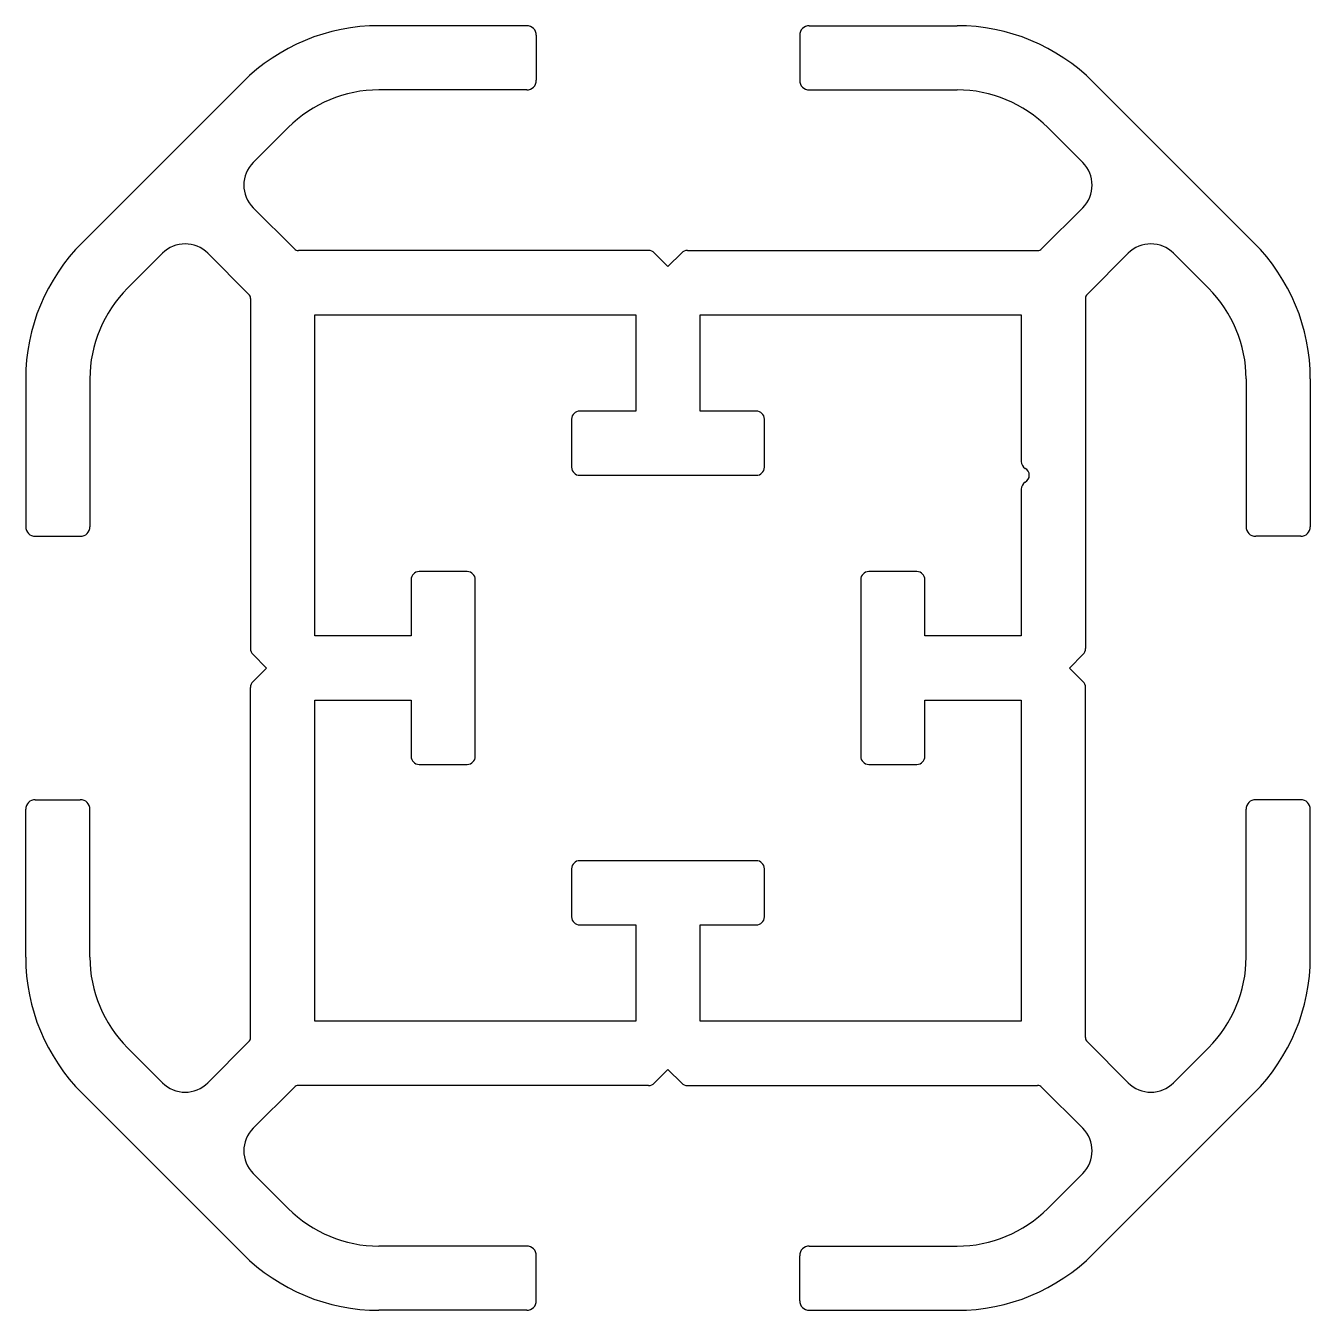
# Model space of a CAD drawing. Extents: x 2223.4 to 2263.4, y 2186.6 to 2226.6.
import ezdxf

# ---------------------------------------------------------------- set-up
doc = ezdxf.new("R2010")
doc.units = 0
doc.layers.get('0').update_dxf_attribs({"linetype": 'CONTINUOUS'})

msp = doc.modelspace()

# ---------------------------------------------------------------- linework, layer by layer
for p, q in [((2238.957, 2226.629), (2234.357, 2226.629)), ((2247.757, 2226.629), (2252.357, 2226.629)), ((2239.257, 2226.329), (2239.257, 2224.929)), ((2247.457, 2226.329), (2247.457, 2224.929)), ((2225.114, 2219.872), (2230.114, 2224.872)), ((2261.6, 2219.872), (2256.6, 2224.872)), ((2238.957, 2224.629), (2234.357, 2224.629)), ((2247.757, 2224.629), (2252.357, 2224.629)), ((2230.443, 2222.372), (2231.529, 2223.457)), ((2256.271, 2222.372), (2255.185, 2223.457)), ((2230.443, 2220.957), (2231.713, 2219.688)), ((2256.271, 2220.957), (2255.001, 2219.688)), ((2242.753, 2219.629), (2231.854, 2219.629)), ((2243.961, 2219.629), (2254.86, 2219.629)), ((2226.529, 2218.457), (2227.614, 2219.543)), ((2229.029, 2219.543), (2230.298, 2218.273)), ((2243.357, 2219.129), (2242.93, 2219.556)), ((2243.357, 2219.129), (2243.784, 2219.556)), ((2257.685, 2219.543), (2256.416, 2218.273)), ((2260.185, 2218.457), (2259.1, 2219.543)), ((2230.357, 2218.132), (2230.357, 2207.233)), ((2256.357, 2218.132), (2256.357, 2207.233)), ((2232.357, 2207.629), (2232.357, 2217.629)), ((2232.357, 2217.629), (2242.357, 2217.629)), ((2242.357, 2217.629), (2242.357, 2214.629)), ((2244.357, 2214.629), (2244.357, 2217.629)), ((2244.357, 2217.629), (2254.357, 2217.629)), ((2254.357, 2217.629), (2254.357, 2213.062)), ((2223.357, 2215.629), (2223.357, 2211.029)), ((2225.357, 2215.629), (2225.357, 2211.029)), ((2261.357, 2215.629), (2261.357, 2211.029)), ((2263.357, 2215.629), (2263.357, 2211.029)), ((2242.357, 2214.629), (2240.607, 2214.629)), ((2246.107, 2214.629), (2244.357, 2214.629)), ((2240.357, 2214.379), (2240.357, 2212.879)), ((2246.357, 2212.879), (2246.357, 2214.379)), ((2240.607, 2212.629), (2246.107, 2212.629)), ((2254.357, 2212.196), (2254.357, 2207.629)), ((2223.657, 2210.729), (2225.057, 2210.729)), ((2263.057, 2210.729), (2261.657, 2210.729)), ((2237.107, 2209.629), (2235.607, 2209.629)), ((2251.107, 2209.629), (2249.607, 2209.629)), ((2235.357, 2209.379), (2235.357, 2207.629)), ((2237.357, 2203.879), (2237.357, 2209.379)), ((2249.357, 2209.379), (2249.357, 2203.879)), ((2251.357, 2207.629), (2251.357, 2209.379)), ((2235.357, 2207.629), (2232.357, 2207.629)), ((2254.357, 2207.629), (2251.357, 2207.629)), ((2230.857, 2206.629), (2230.43, 2207.056)), ((2255.857, 2206.629), (2256.284, 2207.056)), ((2230.857, 2206.629), (2230.43, 2206.202)), ((2255.857, 2206.629), (2256.284, 2206.202)), ((2230.357, 2195.126), (2230.357, 2206.025)), ((2256.357, 2195.126), (2256.357, 2206.025)), ((2232.357, 2195.629), (2232.357, 2205.629)), ((2232.357, 2205.629), (2235.357, 2205.629)), ((2235.357, 2205.629), (2235.357, 2203.879)), ((2251.357, 2203.879), (2251.357, 2205.629)), ((2251.357, 2205.629), (2254.357, 2205.629)), ((2254.357, 2205.629), (2254.357, 2195.629)), ((2235.607, 2203.629), (2237.107, 2203.629)), ((2249.607, 2203.629), (2251.107, 2203.629)), ((2223.657, 2202.529), (2225.057, 2202.529)), ((2263.057, 2202.529), (2261.657, 2202.529)), ((2223.357, 2197.629), (2223.357, 2202.229)), ((2225.357, 2197.629), (2225.357, 2202.229)), ((2261.357, 2197.629), (2261.357, 2202.229)), ((2263.357, 2197.629), (2263.357, 2202.229)), ((2246.107, 2200.629), (2240.607, 2200.629)), ((2240.357, 2200.379), (2240.357, 2198.879)), ((2246.357, 2198.879), (2246.357, 2200.379)), ((2240.607, 2198.629), (2242.357, 2198.629)), ((2242.357, 2198.629), (2242.357, 2195.629)), ((2244.357, 2195.629), (2244.357, 2198.629)), ((2244.357, 2198.629), (2246.107, 2198.629)), ((2242.357, 2195.629), (2232.357, 2195.629)), ((2254.357, 2195.629), (2244.357, 2195.629)), ((2226.529, 2194.801), (2227.614, 2193.715)), ((2229.029, 2193.715), (2230.298, 2194.985)), ((2257.685, 2193.715), (2256.416, 2194.985)), ((2260.185, 2194.801), (2259.1, 2193.715)), ((2243.357, 2194.129), (2242.93, 2193.702)), ((2243.357, 2194.129), (2243.784, 2193.702)), ((2242.753, 2193.629), (2231.854, 2193.629)), ((2243.961, 2193.629), (2254.86, 2193.629)), ((2225.114, 2193.386), (2230.114, 2188.386)), ((2230.443, 2192.301), (2231.713, 2193.57)), ((2256.271, 2192.301), (2255.001, 2193.57)), ((2261.6, 2193.386), (2256.6, 2188.386)), ((2230.443, 2190.886), (2231.529, 2189.801)), ((2256.271, 2190.886), (2255.185, 2189.801)), ((2238.957, 2188.629), (2234.357, 2188.629)), ((2247.757, 2188.629), (2252.357, 2188.629)), ((2239.257, 2186.929), (2239.257, 2188.329)), ((2247.457, 2186.929), (2247.457, 2188.329)), ((2238.957, 2186.629), (2234.357, 2186.629)), ((2247.757, 2186.629), (2252.357, 2186.629))]:
    msp.add_line(p, q)
for centre, radius, start, end in [((2234.357, 2220.629), 6, 90, 135), ((2238.957, 2226.329), 0.3, 0, 90), ((2247.757, 2226.329), 0.3, 90, 180), ((2252.357, 2220.629), 6, 45, 90), ((2238.957, 2224.929), 0.3, 270, 360), ((2247.757, 2224.929), 0.3, 180, 270), ((2234.357, 2220.629), 4, 90, 135), ((2252.357, 2220.629), 4, 45, 90), ((2231.15, 2221.665), 1, 135, 225), ((2255.564, 2221.665), 1, 315, 45), ((2229.357, 2215.629), 6, 135, 180), ((2228.322, 2218.836), 1, 45, 135), ((2231.854, 2219.829), 0.2, 225, 270), ((2242.753, 2219.379), 0.25, 45, 90), ((2243.961, 2219.379), 0.25, 90, 135), ((2254.86, 2219.829), 0.2, 270, 315), ((2258.393, 2218.836), 1, 45, 135), ((2257.357, 2215.629), 6, 0, 45), ((2229.357, 2215.629), 4, 135, 180), ((2257.357, 2215.629), 4, 0, 45), ((2230.157, 2218.132), 0.2, 0, 45), ((2256.557, 2218.132), 0.2, 135, 180), ((2240.607, 2214.379), 0.25, 90, 180), ((2246.107, 2214.379), 0.25, 0, 90), ((2240.607, 2212.879), 0.25, 180, 270), ((2246.107, 2212.879), 0.25, 270, 0), ((2254.607, 2213.062), 0.25, 180, 240), ((2254.357, 2212.629), 0.25, 300, 60), ((2254.607, 2212.196), 0.25, 120, 180), ((2223.657, 2211.029), 0.3, 180, 270), ((2225.057, 2211.029), 0.3, 270, 0), ((2261.657, 2211.029), 0.3, 180, 270), ((2263.057, 2211.029), 0.3, 270, 0), ((2235.607, 2209.379), 0.25, 90, 180), ((2237.107, 2209.379), 0.25, 0, 90), ((2249.607, 2209.379), 0.25, 90, 180), ((2251.107, 2209.379), 0.25, 0, 90), ((2230.607, 2207.233), 0.25, 180, 225), ((2256.107, 2207.233), 0.25, 315, 360), ((2230.607, 2206.025), 0.25, 135, 180), ((2256.107, 2206.025), 0.25, 0, 45), ((2235.607, 2203.879), 0.25, 180, 270), ((2237.107, 2203.879), 0.25, 270, 0), ((2249.607, 2203.879), 0.25, 180, 270), ((2251.107, 2203.879), 0.25, 270, 0), ((2223.657, 2202.229), 0.3, 90, 180), ((2225.057, 2202.229), 0.3, 0, 90), ((2261.657, 2202.229), 0.3, 90, 180), ((2263.057, 2202.229), 0.3, 0, 90), ((2240.607, 2200.379), 0.25, 90, 180), ((2246.107, 2200.379), 0.25, 0, 90), ((2240.607, 2198.879), 0.25, 180, 270), ((2246.107, 2198.879), 0.25, 270, 0), ((2229.357, 2197.629), 6, 180, 225), ((2229.357, 2197.629), 4, 180, 225), ((2257.357, 2197.629), 4, 315, 360), ((2257.357, 2197.629), 6, 315, 0), ((2230.157, 2195.126), 0.2, 315, 0), ((2256.557, 2195.126), 0.2, 180, 225), ((2228.322, 2194.422), 1, 225, 315), ((2231.854, 2193.429), 0.2, 90, 135), ((2242.753, 2193.879), 0.25, 270, 315), ((2243.961, 2193.879), 0.25, 225, 270), ((2254.86, 2193.429), 0.2, 45, 90), ((2258.393, 2194.422), 1, 225, 315), ((2231.15, 2191.594), 1, 135, 225), ((2255.564, 2191.594), 1, 315, 45), ((2234.357, 2192.629), 4, 225, 270), ((2252.357, 2192.629), 4, 270, 315), ((2238.957, 2188.329), 0.3, 0, 90), ((2247.757, 2188.329), 0.3, 90, 180), ((2234.357, 2192.629), 6, 225, 270), ((2252.357, 2192.629), 6, 270, 315), ((2238.957, 2186.929), 0.3, 270, 360), ((2247.757, 2186.929), 0.3, 180, 270)]:
    msp.add_arc(centre, radius, start, end)

doc.saveas('drawing.dxf')
